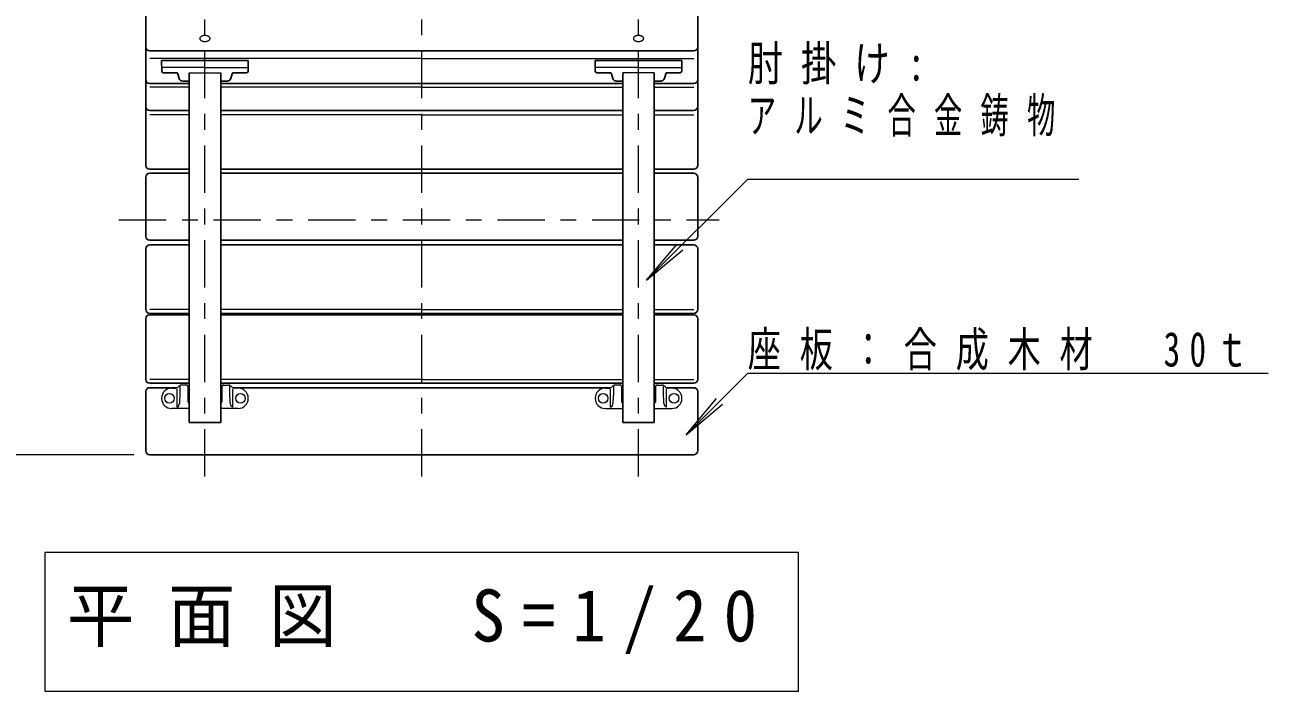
# Model space of a CAD drawing. Units: millimetres on the paper. Extents: x -365 to 0, y -12 to 257.
# Drawn here: x -320.2 to -241.3, y 172 to 214.3 of the extents above; entities that cross this region are included whole.
import ezdxf

# ---------------------------------------------------------------- set-up
doc = ezdxf.new("R2010")
doc.units = ezdxf.units.MM
doc.linetypes.add('USER2', pattern=[6, 3, -1, 1, -1])
doc.layers.add('LY_1', color=7, linetype='Continuous', lineweight=25)
doc.styles.add('ＭＳ ゴシック', font='')
doc.styles.get('ＭＳ ゴシック').set_extended_font_data('MS Gothic')

msp = doc.modelspace()

# ---------------------------------------------------------------- linework, layer by layer
at = {"layer": 'LY_1', "linetype": 'USER2', "lineweight": 13}
for p, q in [((-308.774, 185.616), (-308.774, 229.058)), ((-295.024, 185.616), (-295.024, 229.058)), ((-281.274, 185.616), (-281.274, 229.058)), ((-314.225, 201.906), (-276.167, 201.906))]:
    msp.add_line(p, q, dxfattribs=at)
at = {"layer": 'LY_1'}
for p, q in [((-312.524, 205.367), (-312.524, 227.135)), ((-277.524, 205.367), (-277.524, 227.135)), ((-295.024, 212.623), (-312.274, 212.623)), ((-295.024, 212.623), (-277.774, 212.623)), ((-311.524, 212.01), (-311.517, 211.33)), ((-311.524, 212.01), (-308.774, 212.01)), ((-306.024, 212.01), (-308.774, 212.01)), ((-306.024, 212.01), (-306.031, 211.33)), ((-284.024, 212.01), (-284.017, 211.33)), ((-284.024, 212.01), (-281.274, 212.01)), ((-278.524, 212.01), (-281.274, 212.01)), ((-278.524, 212.01), (-278.531, 211.33)), ((-309.774, 210.545), (-312.274, 210.545)), ((-311.417, 211.233), (-310.589, 211.233)), ((-310.415, 210.859), (-310.498, 211.173)), ((-309.774, 210.709), (-310.186, 210.709)), ((-309.774, 189.038), (-309.774, 211.233)), ((-307.774, 189.038), (-307.774, 211.233)), ((-307.774, 210.709), (-307.363, 210.709)), ((-295.024, 210.545), (-307.774, 210.545)), ((-307.134, 210.859), (-307.05, 211.173)), ((-306.131, 211.233), (-306.959, 211.233)), ((-295.024, 210.545), (-282.274, 210.545)), ((-283.917, 211.233), (-283.089, 211.233)), ((-282.915, 210.859), (-282.998, 211.173)), ((-282.274, 210.709), (-282.686, 210.709)), ((-282.274, 189.038), (-282.274, 211.233)), ((-280.274, 189.038), (-280.274, 211.233)), ((-280.274, 210.709), (-279.863, 210.709)), ((-280.274, 210.545), (-277.774, 210.545)), ((-279.634, 210.859), (-279.55, 211.173)), ((-278.631, 211.233), (-279.459, 211.233)), ((-309.774, 208.846), (-312.274, 208.846)), ((-295.024, 208.846), (-307.774, 208.846)), ((-295.024, 208.846), (-282.274, 208.846)), ((-280.274, 208.846), (-277.774, 208.846)), ((-309.774, 205.117), (-312.274, 205.117)), ((-295.024, 205.117), (-307.774, 205.117)), ((-295.024, 205.117), (-282.274, 205.117)), ((-280.274, 205.117), (-277.774, 205.117)), ((-312.524, 200.856), (-312.524, 204.606)), ((-309.774, 204.856), (-312.274, 204.856)), ((-295.024, 204.856), (-307.774, 204.856)), ((-295.024, 204.856), (-282.274, 204.856)), ((-280.274, 204.856), (-277.774, 204.856)), ((-277.524, 200.856), (-277.524, 204.606)), ((-309.774, 200.606), (-312.274, 200.606)), ((-309.774, 200.313), (-312.274, 200.313)), ((-295.024, 200.606), (-307.774, 200.606)), ((-295.024, 200.313), (-307.774, 200.313)), ((-295.024, 200.606), (-282.274, 200.606)), ((-295.024, 200.313), (-282.274, 200.313)), ((-280.274, 200.606), (-277.774, 200.606)), ((-280.274, 200.313), (-277.774, 200.313)), ((-312.524, 196.22), (-312.524, 200.063)), ((-277.524, 196.22), (-277.524, 200.063)), ((-312.524, 191.788), (-312.524, 195.631)), ((-309.774, 195.97), (-312.274, 195.97)), ((-309.774, 195.881), (-312.274, 195.881)), ((-295.024, 195.97), (-307.774, 195.97)), ((-295.024, 195.881), (-307.774, 195.881)), ((-295.024, 195.97), (-282.274, 195.97)), ((-295.024, 195.881), (-282.274, 195.881)), ((-280.274, 195.97), (-277.774, 195.97)), ((-280.274, 195.881), (-277.774, 195.881)), ((-277.524, 191.788), (-277.524, 195.631)), ((-312.524, 187.256), (-312.524, 191.006)), ((-309.774, 191.538), (-312.274, 191.538)), ((-310.535, 191.256), (-312.274, 191.256)), ((-295.024, 191.538), (-307.774, 191.538)), ((-295.024, 191.256), (-307.013, 191.256)), ((-295.024, 191.538), (-282.274, 191.538)), ((-295.024, 191.256), (-283.035, 191.256)), ((-280.274, 191.538), (-277.774, 191.538)), ((-279.513, 191.256), (-277.774, 191.256)), ((-277.524, 187.256), (-277.524, 191.006)), ((-309.774, 189.038), (-307.774, 189.038)), ((-280.274, 189.038), (-282.274, 189.038)), ((-295.024, 187.006), (-312.274, 187.006)), ((-295.024, 187.006), (-277.774, 187.006))]:
    msp.add_line(p, q, dxfattribs=at)
at = {"layer": 'LY_1', "lineweight": 13}
for p, q in [((-295.024, 212.129), (-312.274, 212.129)), ((-295.024, 212.129), (-277.774, 212.129)), ((-308.774, 211.562), (-311.519, 211.562)), ((-308.774, 211.562), (-306.029, 211.562)), ((-281.274, 211.562), (-284.019, 211.562)), ((-281.274, 211.562), (-278.529, 211.562)), ((-309.774, 211.233), (-307.774, 211.233)), ((-280.274, 211.233), (-282.274, 211.233)), ((-309.774, 210.319), (-312.274, 210.319)), ((-295.024, 210.319), (-307.774, 210.319)), ((-295.024, 210.319), (-282.274, 210.319)), ((-280.274, 210.319), (-277.774, 210.319)), ((-309.774, 208.557), (-312.274, 208.557)), ((-295.024, 208.557), (-307.774, 208.557)), ((-295.024, 208.557), (-282.274, 208.557)), ((-280.274, 208.557), (-277.774, 208.557)), ((-274.345, 204.48), (-280.759, 198.066)), ((-274.345, 204.48), (-253.345, 204.48)), ((-280.759, 198.066), (-278.831, 200.364)), ((-280.759, 198.066), (-278.461, 199.994)), ((-309.774, 196.207), (-312.274, 196.207)), ((-295.024, 196.207), (-307.774, 196.207)), ((-295.024, 196.207), (-282.274, 196.207)), ((-280.274, 196.207), (-277.774, 196.207)), ((-309.774, 191.775), (-312.274, 191.775)), ((-295.024, 191.775), (-307.774, 191.775)), ((-295.024, 191.775), (-282.274, 191.775)), ((-280.274, 191.775), (-277.774, 191.775)), ((-274.345, 192.186), (-278.256, 188.275)), ((-274.345, 192.186), (-241.345, 192.186)), ((-310.879, 191.226), (-310.652, 191.226)), ((-310.545, 190.017), (-310.545, 191.155)), ((-310.476, 191.3), (-310.422, 191.353)), ((-310.349, 190.931), (-310.349, 191.348)), ((-309.949, 191.426), (-310.246, 191.426)), ((-309.849, 191.331), (-309.849, 190.353)), ((-307.699, 191.331), (-307.699, 190.353)), ((-307.599, 191.426), (-307.303, 191.426)), ((-307.199, 190.931), (-307.199, 191.348)), ((-307.073, 191.3), (-307.126, 191.353)), ((-307.003, 190.017), (-307.003, 191.155)), ((-306.67, 191.226), (-306.896, 191.226)), ((-283.379, 191.226), (-283.152, 191.226)), ((-283.045, 190.017), (-283.045, 191.155)), ((-282.976, 191.3), (-282.922, 191.353)), ((-282.849, 190.931), (-282.849, 191.348)), ((-282.449, 191.426), (-282.746, 191.426)), ((-282.349, 191.331), (-282.349, 190.353)), ((-280.199, 191.331), (-280.199, 190.353)), ((-280.099, 191.426), (-279.803, 191.426)), ((-279.699, 190.931), (-279.699, 191.348)), ((-279.573, 191.3), (-279.626, 191.353)), ((-279.503, 190.017), (-279.503, 191.155)), ((-279.17, 191.226), (-279.396, 191.226)), ((-309.799, 190.631), (-309.774, 190.631)), ((-309.774, 190.303), (-309.799, 190.303)), ((-307.774, 190.631), (-307.749, 190.631)), ((-307.749, 190.303), (-307.774, 190.303)), ((-282.274, 190.631), (-282.299, 190.631)), ((-282.299, 190.303), (-282.274, 190.303)), ((-280.249, 190.631), (-280.274, 190.631)), ((-280.274, 190.303), (-280.249, 190.303)), ((-278.256, 188.275), (-276.328, 190.573)), ((-278.256, 188.275), (-275.958, 190.203)), ((-309.774, 189.935), (-310.879, 189.935)), ((-306.67, 189.935), (-307.774, 189.935)), ((-283.379, 189.935), (-282.274, 189.935)), ((-280.274, 189.935), (-279.17, 189.935)), ((-313.274, 187.006), (-323.524, 187.006)), ((-318.924, 180.808), (-318.924, 172.008)), ((-271.124, 180.808), (-318.924, 180.808)), ((-271.124, 172.008), (-271.124, 180.808)), ((-318.924, 172.008), (-271.124, 172.008))]:
    msp.add_line(p, q, dxfattribs=at)
for points in [[(-309.099, 213.406), (-309.098, 213.39), (-309.094, 213.374), (-309.088, 213.358), (-309.079, 213.342), (-309.069, 213.327), (-309.056, 213.312), (-309.04, 213.298), (-309.023, 213.285), (-309.004, 213.273), (-308.983, 213.262), (-308.96, 213.252), (-308.937, 213.244), (-308.911, 213.236), (-308.885, 213.23), (-308.858, 213.225), (-308.83, 213.221), (-308.802, 213.219), (-308.774, 213.218), (-308.746, 213.219), (-308.718, 213.221), (-308.69, 213.225), (-308.663, 213.23), (-308.637, 213.236), (-308.612, 213.244), (-308.588, 213.252), (-308.565, 213.262), (-308.544, 213.273), (-308.525, 213.285), (-308.508, 213.298), (-308.493, 213.312), (-308.48, 213.327), (-308.469, 213.342), (-308.46, 213.358), (-308.454, 213.374), (-308.45, 213.39), (-308.449, 213.406), (-308.45, 213.423), (-308.454, 213.439), (-308.46, 213.455), (-308.469, 213.47), (-308.48, 213.486), (-308.493, 213.5), (-308.508, 213.514), (-308.525, 213.527), (-308.544, 213.539), (-308.565, 213.55), (-308.588, 213.56), (-308.612, 213.569), (-308.637, 213.576), (-308.663, 213.583), (-308.69, 213.588), (-308.718, 213.591), (-308.746, 213.593), (-308.774, 213.594), (-308.802, 213.593), (-308.83, 213.591), (-308.858, 213.588), (-308.885, 213.583), (-308.911, 213.576), (-308.937, 213.569), (-308.96, 213.56), (-308.983, 213.55), (-309.004, 213.539), (-309.023, 213.527), (-309.04, 213.514), (-309.056, 213.5), (-309.069, 213.486), (-309.079, 213.47), (-309.088, 213.455), (-309.094, 213.439), (-309.098, 213.423)], [(-280.949, 213.406), (-280.95, 213.423), (-280.954, 213.439), (-280.96, 213.455), (-280.969, 213.47), (-280.98, 213.486), (-280.993, 213.5), (-281.008, 213.514), (-281.025, 213.527), (-281.044, 213.539), (-281.065, 213.55), (-281.088, 213.56), (-281.112, 213.569), (-281.137, 213.576), (-281.163, 213.583), (-281.19, 213.588), (-281.218, 213.591), (-281.246, 213.593), (-281.274, 213.594), (-281.302, 213.593), (-281.33, 213.591), (-281.358, 213.588), (-281.385, 213.583), (-281.411, 213.576), (-281.437, 213.569), (-281.46, 213.56), (-281.483, 213.55), (-281.504, 213.539), (-281.523, 213.527), (-281.54, 213.514), (-281.556, 213.5), (-281.569, 213.486), (-281.579, 213.47), (-281.588, 213.455), (-281.594, 213.439), (-281.598, 213.423), (-281.599, 213.406), (-281.598, 213.39), (-281.594, 213.374), (-281.588, 213.358), (-281.579, 213.342), (-281.569, 213.327), (-281.556, 213.312), (-281.54, 213.298), (-281.523, 213.285), (-281.504, 213.273), (-281.483, 213.262), (-281.46, 213.252), (-281.437, 213.244), (-281.411, 213.236), (-281.385, 213.23), (-281.358, 213.225), (-281.33, 213.221), (-281.302, 213.219), (-281.274, 213.218), (-281.246, 213.219), (-281.218, 213.221), (-281.19, 213.225), (-281.163, 213.23), (-281.137, 213.236), (-281.112, 213.244), (-281.088, 213.252), (-281.065, 213.262), (-281.044, 213.273), (-281.025, 213.285), (-281.008, 213.298), (-280.993, 213.312), (-280.98, 213.327), (-280.969, 213.342), (-280.96, 213.358), (-280.954, 213.374), (-280.95, 213.39)]]:
    msp.add_lwpolyline(points, close=True, dxfattribs=at)
for points in [[(-310.545, 190.017), (-310.443, 190.086), (-310.375, 190.302), (-310.349, 190.931)], [(-307.003, 190.017), (-307.105, 190.086), (-307.174, 190.302), (-307.199, 190.931)], [(-283.045, 190.017), (-282.943, 190.086), (-282.875, 190.302), (-282.849, 190.931)], [(-279.503, 190.017), (-279.605, 190.086), (-279.674, 190.302), (-279.699, 190.931)]]:
    msp.add_lwpolyline(points, dxfattribs=at)
for centre in [(-311.024, 190.581), (-306.524, 190.581), (-283.524, 190.581), (-279.024, 190.581)]:
    msp.add_circle(centre, 0.3, dxfattribs=at)
at = {"layer": 'LY_1'}
for centre, radius, start, end in [((-312.274, 212.873), 0.25, 180, 270), ((-277.774, 212.873), 0.25, 270, 0), ((-311.417, 211.333), 0.1, 182, 270), ((-306.131, 211.333), 0.1, 270, 358), ((-283.917, 211.333), 0.1, 182, 270), ((-278.631, 211.333), 0.1, 270, 358), ((-312.274, 210.795), 0.25, 180, 270), ((-310.589, 211.133), 0.1, 23.62938, 90), ((-310.186, 210.959), 0.25, 203.62938, 270), ((-307.363, 210.959), 0.25, 270, 336.37062), ((-306.959, 211.133), 0.1, 90, 156.37062), ((-283.089, 211.133), 0.1, 23.62938, 90), ((-282.686, 210.959), 0.25, 203.62938, 270), ((-279.863, 210.959), 0.25, 270, 336.37062), ((-279.459, 211.133), 0.1, 90, 156.37062), ((-277.774, 210.795), 0.25, 270, 0), ((-312.274, 209.096), 0.25, 180, 270), ((-277.774, 209.096), 0.25, 270, 0), ((-312.274, 205.367), 0.25, 180, 270), ((-277.774, 205.367), 0.25, 270, 0), ((-312.274, 204.606), 0.25, 90, 180), ((-277.774, 204.606), 0.25, 0, 90), ((-312.274, 200.856), 0.25, 180, 270), ((-312.274, 200.063), 0.25, 90, 180), ((-277.774, 200.856), 0.25, 270, 0), ((-277.774, 200.063), 0.25, 0, 90), ((-312.274, 196.22), 0.25, 180, 270), ((-312.274, 195.631), 0.25, 90, 180), ((-277.774, 196.22), 0.25, 270, 0), ((-277.774, 195.631), 0.25, 0, 90), ((-312.274, 191.788), 0.25, 180, 270), ((-277.774, 191.788), 0.25, 270, 0), ((-312.274, 191.006), 0.25, 90, 180), ((-277.774, 191.006), 0.25, 0, 90), ((-312.274, 187.256), 0.25, 180, 270), ((-277.774, 187.256), 0.25, 270, 0)]:
    msp.add_arc(centre, radius, start, end, dxfattribs=at)
at = {"layer": 'LY_1', "lineweight": 13}
for centre, radius, start, end in [((-310.879, 190.581), 0.645, 90, 270), ((-310.652, 191.476), 0.25, 270, 315), ((-310.246, 191.176), 0.25, 90, 135), ((-309.949, 191.331), 0.1, 0, 90), ((-307.599, 191.331), 0.1, 90, 180), ((-307.303, 191.176), 0.25, 45, 90), ((-306.896, 191.476), 0.25, 225, 270), ((-306.67, 190.581), 0.645, 270, 90), ((-283.379, 190.581), 0.645, 90, 270), ((-283.152, 191.476), 0.25, 270, 315), ((-282.746, 191.176), 0.25, 90, 135), ((-282.449, 191.331), 0.1, 360, 90), ((-280.099, 191.331), 0.1, 90, 180), ((-279.803, 191.176), 0.25, 45, 90), ((-279.396, 191.476), 0.25, 225, 270), ((-279.17, 190.581), 0.645, 270, 90), ((-309.799, 190.681), 0.05, 180, 270), ((-309.799, 190.353), 0.05, 179.99999, 270), ((-307.749, 190.681), 0.05, 270, 0), ((-307.749, 190.353), 0.05, 270, 0), ((-282.299, 190.681), 0.05, 180, 270), ((-282.299, 190.353), 0.05, 180, 270), ((-280.249, 190.681), 0.05, 270, 0), ((-280.249, 190.353), 0.05, 270, 0.00001)]:
    msp.add_arc(centre, radius, start, end, dxfattribs=at)

# ---------------------------------------------------------------- texts
at = {"layer": 'LY_1', "style": 'ＭＳ ゴシック'}
for s, insert, char_height, attachment_point in [('\\T1.5;\\W0.75;肘掛け:', (-274.345, 212.93), 2.199, 1), ('\\T1.64;\\W0.6;アルミ合金鋳物', (-274.345, 209.63), 2.199, 1), ('\\T1.57;\\W0.7;座板：合成木材\u300030ｔ', (-274.345, 192.336), 2.199, 7), ('\\T1.5;\\W0.95;平面図\u3000S=1/20', (-317.524, 176.408), 3.299, 4)]:
    msp.add_mtext(s, dxfattribs=dict(at, insert=insert, char_height=char_height, attachment_point=attachment_point))

doc.saveas('drawing.dxf')
